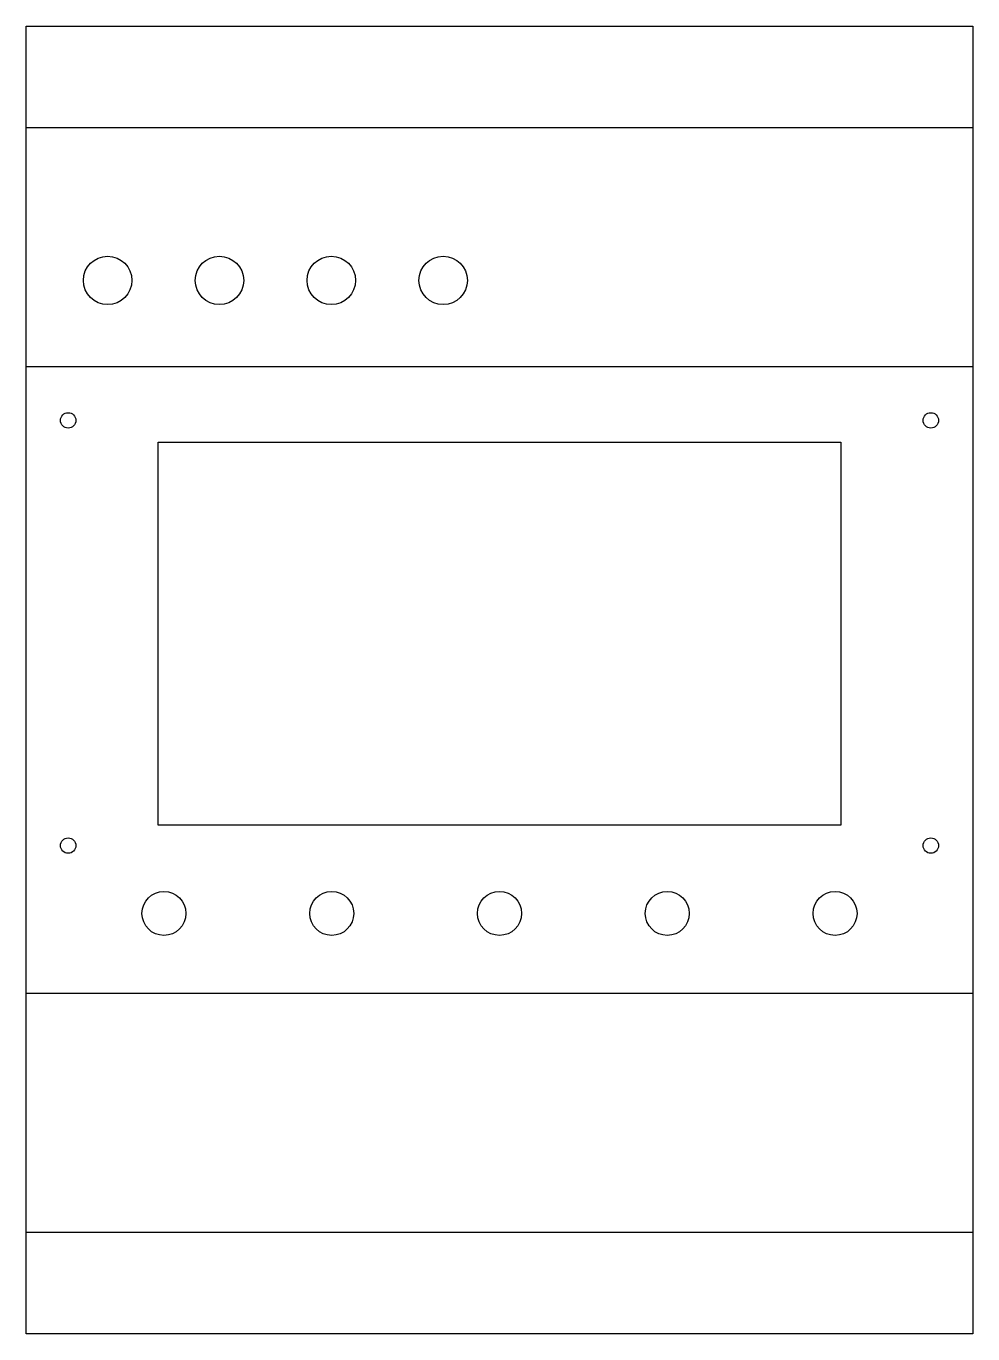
# Model space of a CAD drawing. Extents: x -108 to 108, y -148 to 148.
import ezdxf

# ---------------------------------------------------------------- set-up
doc = ezdxf.new("R2010")
doc.units = 0
doc.layers.get('0').update_dxf_attribs({"linetype": 'continuous'})

# ---------------------------------------------------------------- blocks, each defined once
blk = doc.blocks.new('SKETCH003')
at = {"color": 174}
for points in [[(107.5, -148.46), (-107.5, -148.47), (-107.5, 148.47), (107.5, 148.47), (107.5, -148.47)], [(107.5, 125.35), (-107.5, 125.35)], [(107.5, 71.12), (-107.5, 71.12)], [(-107.5, -71.12), (107.5, -71.12)], [(-107.5, -125.35), (107.5, -125.35)]]:
    blk.add_lwpolyline(points, dxfattribs=at)
blk.add_lwpolyline([(-77.5, 54), (77.5, 54), (77.5, -33), (-77.5, -33)], close=True, dxfattribs=at)
for centre, radius in [((-89, 90.73), 5.5), ((-63.6, 90.73), 5.5), ((-38.2, 90.73), 5.5), ((-12.8, 90.73), 5.5), ((-97.95, 58.95), 1.75), ((97.95, 58.95), 1.75), ((-97.95, -37.6), 1.75), ((97.95, -37.6), 1.75), ((-76.2, -53), 5), ((-38.1, -53), 5), ((0, -53), 5), ((38.1, -53), 5), ((76.2, -53), 5)]:
    blk.add_circle(centre, radius, dxfattribs=at)

msp = doc.modelspace()

# ---------------------------------------------------------------- block references
at = {"color": 174}
msp.add_blockref('SKETCH003', (0, 0), dxfattribs=at)

doc.saveas('drawing.dxf')
